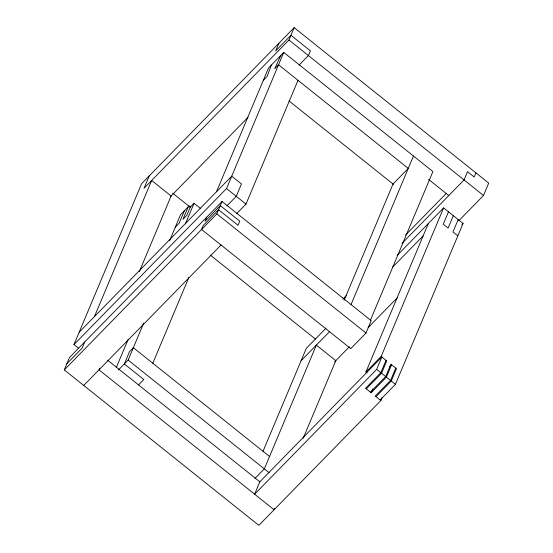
<?xml version="1.0" encoding="UTF-8"?>
<svg xmlns="http://www.w3.org/2000/svg" width="553" height="553" viewBox="0 0 553 553"><rect width="100%" height="100%" fill="white"/><g stroke="black" fill="none" stroke-linecap="round" stroke-linejoin="round"><path stroke-width="0.83" d="M271.364 65.074L267.12 76.48L263.304 80.379M78.678 348.328L73.978 344.574L141.609 183.686L294.161 27.65L488.714 183.091L483.509 195.465L458.824 220.723M382.178 397.427L380.879 400.524L258.839 525.35L64.286 369.902L69.491 357.528L222.043 201.492L371.194 320.664L365.996 333.044L350.74 348.646L201.582 229.467L203.317 225.347L218.573 209.739L238.025 225.285L239.76 221.159L220.308 205.612L205.052 221.221L206.787 217.094M149.241 175.882L144.036 188.262L288.963 40.023L294.161 27.65M94.439 316.599L151.667 180.458L171.119 196.004L139.328 271.641M84.747 341.92L82.141 348.114L66.885 363.715M99.651 368.298L99.001 369.846L274.094 509.748L274.744 508.2M116.227 367.724L128.248 339.134M169.64 240.645L180.52 214.771L189.237 205.854M184.336 210.866L179.131 223.246L175.315 227.145M188.144 206.967L182.946 219.341L186.762 215.442L190.661 206.158M118.466 369.964L128.144 360.065L143.683 323.09M185.373 223.917L194.041 203.29L200.753 208.654M216.479 191.767L268.502 68.005L283.758 52.397L432.916 171.575L370.482 320.09M278.912 43.252L275.691 50.904L290.954 35.281L310.406 50.841L308.415 55.57L299.028 65.171M152.801 363.231L188.822 277.544M73.978 344.574L226.53 188.538L283.758 52.397M64.286 369.902L216.838 213.866L222.043 201.492M236.601 213.686L245.988 204.085L298.012 80.323M263.007 451.345L306.307 348.342L326.139 328.053M259.841 481.822L254.636 494.202L376.683 369.369L381.881 356.996L259.841 481.822L107.641 360.217M344.139 300.258L393.003 184.011L408.259 168.409L278.56 64.777L274.744 68.676L280.903 55.328M351.031 304.551L413.464 156.029M303.127 438.411L335.809 360.66L316.357 345.113L264.334 468.882L254.94 478.483M367.13 372.999L365.913 372.031L428.347 223.516M365.913 372.031L381.169 356.429L443.603 207.907L463.055 223.453L395.423 384.349L380.167 399.95M386.035 360.314L380.83 372.687L365.574 388.289L371.153 392.748L372.777 388.883M448.462 211.792L443.264 224.172L448.124 228.057L453.329 215.684M370.441 392.181L385.697 376.572L390.895 364.199L396.473 368.657L391.268 381.031L376.019 396.632M371.153 392.748L386.409 377.146L391.607 364.766L389.851 366.57M475.939 172.882L474.204 177.015L467.52 171.672L464.057 179.932L402.031 243.361M395.761 368.084L390.556 380.464L375.3 396.066L380.879 400.524M458.188 219.569L452.99 231.942L457.849 235.827M170.739 196.391L248.034 117.333M190.225 207.188L194.041 203.29M79.183 332.201L231.735 176.165L241.461 183.935L236.262 196.315L226.875 205.916M83.745 385.448L221.041 245.014M138.506 384.909L143.787 379.51L124.335 363.964L129.533 351.584L133.349 347.685L269.532 456.502M342.874 299.166L346.489 295.475M405.501 235.115L446.444 193.225M397.075 255.5L443.603 207.907M301.102 360.715L329.353 331.821M392.471 267.258L423.128 235.903M461.852 224.684L463.055 223.453M334.641 361.862L349.461 346.696M368.125 327.604L397.635 297.424M366.286 388.863L381.542 373.261L386.747 360.881L381.169 356.429M288.963 40.023L483.509 195.465M428.589 179.379L448.801 195.534M288.949 100.874L393.563 184.46M226.53 188.538L245.988 204.085M216.838 213.866L365.996 333.044M172.654 193.149L190.184 207.154M376.683 369.369L385.697 376.572M386.409 377.146L395.423 384.349M210.354 255.14L315.459 339.12M128.144 360.065L269.028 472.628"/></g></svg>
